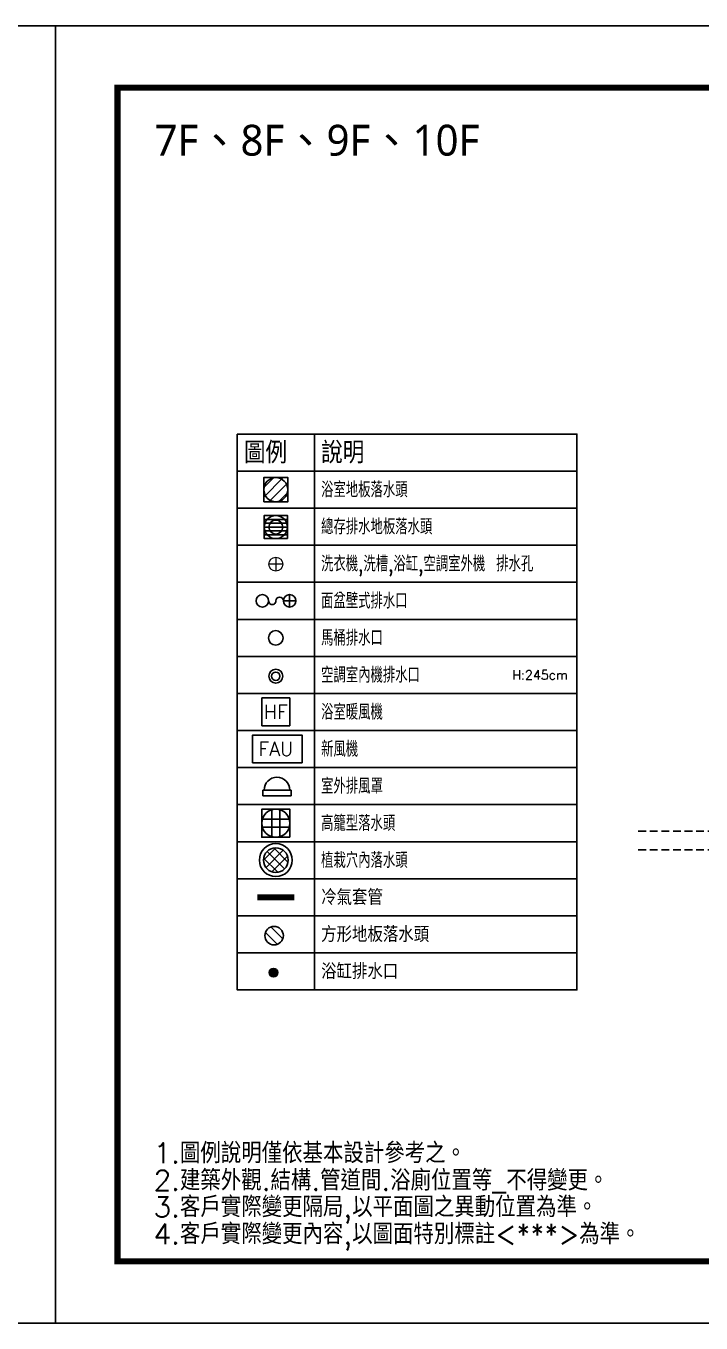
# Model space of a CAD drawing. Extents: x 489590 to 931630, y 16852 to 52972.
# Drawn here: x 507361 to 508454, y 50872 to 52972 of the extents above; entities that cross this region are included whole.
import ezdxf
from ezdxf.enums import TextEntityAlignment as Align

# ---------------------------------------------------------------- set-up
doc = ezdxf.new("R2010")
doc.units = 0
doc.header["$LTSCALE"] = 50
doc.linetypes.add('1', pattern=[0.375, 0.25, -0.125])
doc.linetypes.add('CENTER2', pattern=[1.125, 0.75, -0.125, 0.125, -0.125])
for name, color, linetype in [('08', 8, 'Continuous'), ('3-2-ACP', 3, 'Continuous'), ('3-2-空調冷媒管', 4, 'CENTER2'), ('BEAM', 6, 'Continuous'), ('DIM', 6, 'Continuous'), ('FP', 2, 'Continuous'), ('RP', 141, 'Continuous'), ('text', 4, 'Continuous'), ('TX', 4, 'Continuous'), ('WP', 6, 'Continuous'), ('排水-污水器具', 7, 'Continuous'), ('污水管', 5, 'Continuous'), ('生活排水', 6, 'Continuous'), ('雨水XFD50', 7, 'Continuous')]:
    doc.layers.add(name, color=color, linetype=linetype)
doc.layers.add('SWP', color=30, linetype='Continuous', lineweight=0)
doc.styles.add('CHINA', font='SIMPLEX.shx', dxfattribs={"bigfont": 'CHINESET.shx'})
doc.styles.add('SINGLE', font='SIMPLEX.shx', dxfattribs={"width": 0.8, "bigfont": 'chineset.shx'})
doc.styles.get("Standard").update_dxf_attribs({"font": 'txt.shx', "bigfont": 'chineset.shx'})
doc.styles.add('微軟正黑體', font='MSJH_0.TTF')

# ---------------------------------------------------------------- blocks, each defined once
blk = doc.blocks.new('A$C6F4479EE')
at = {"layer": '08'}
blk.add_lwpolyline([(0, 2100), (0, 0), (2970, 0), (2970, 2100)], close=True, dxfattribs=at)
at = {"layer": '08', "color": 8, "true_color": 0x737373, "const_width": 10}
blk.add_lwpolyline([(2535.7, 2000), (100, 2000), (100, 100), (2870, 100), (2870, 1814.8)], dxfattribs=at)
blk = doc.blocks.new('A$C057A232C')
at = {"layer": 'text', "style": 'CHINA'}
for s, p in [('1.圖例說明僅依基本設計參考之。', (1555.8, 333.1)), ('2.建築外觀.結構.管道間.浴廁位置等_不得變更。', (1555.8, 288.9)), ('3.客戶實際變更隔局,以平面圖之異動位置為準。', (1555.8, 245.8)), ('4.客戶實際變更內容,以圖面特別標註<***>為準。', (1555.8, 202))]:
    blk.add_text(s, height=33.075, dxfattribs=at).set_placement(p)
blk = doc.blocks.new('防臭型地板落水頭')
at = {"linetype": 'Continuous'}
for p, q in [((-12.5, 7.8), (7.8, -12.5)), ((-7.1, 12.5), (12.5, -7.1)), ((2.9, 12.5), (12.5, 2.9)), ((-12.5, -2.2), (-2.2, -12.5))]:
    blk.add_line(p, q, dxfattribs=at)
blk.add_lwpolyline([(-12.5, 12.5), (12.5, 12.5), (12.5, -12.5), (-12.5, -12.5)], close=True)
blk.add_circle((0, 0), 12.5)
blk = doc.blocks.new('洗衣機浴缸排水孔')
at = {"linetype": 'Continuous'}
for p, q in [((-7.5, 0), (7.5, 0)), ((0, 7.5), (0, -7.5))]:
    blk.add_line(p, q, dxfattribs=at)
blk.add_circle((0, 0), 7.5, dxfattribs=at)
blk = doc.blocks.new('1')
at = {"layer": 'WP'}
for p, q in [((-34518.5, -61617.1), (-34518.5, -61635.1)), ((-34509.5, -61626.1), (-34527.5, -61626.1))]:
    blk.add_line(p, q, dxfattribs=at)
for centre in [(-34518.5, -61626.1), (-34518.5, -61665.3)]:
    blk.add_circle(centre, 9.01, dxfattribs=at)
for centre, radius, start, end in [((-34518.5, -61640.5), 5.41, 270, 90), ((-34518.7, -61651.1), 5.18, 87.3959, 272.6041)]:
    blk.add_arc(centre, radius, start, end, dxfattribs=at)
blk = doc.blocks.new('總存排水')
for p, q in [((-12.5, 8.3), (12.5, 8.3)), ((-12.5, 4.2), (12.5, 4.2)), ((-12.5, 0), (12.5, 0)), ((-12.5, -4.2), (12.5, -4.2)), ((-12.5, -8.3), (12.5, -8.3))]:
    blk.add_line(p, q)
blk.add_lwpolyline([(-12.5, -12.5), (12.5, -12.5), (12.5, 12.5), (-12.5, 12.5)], close=True)
for radius in [12.5, 7.5]:
    blk.add_circle((0, 0), radius)
blk = doc.blocks.new('冷氣機排水口')
at = {"linetype": 'Continuous'}
for radius in [7.5, 4.5]:
    blk.add_circle((0, 0), radius, dxfattribs=at)
blk = doc.blocks.new('雨水高籠型地板落水頭')
for p, q in [((-4.9, 16.8), (-4.9, -16.8)), ((4.9, 16.8), (4.9, -16.8)), ((-16.8, 4.9), (16.8, 4.9)), ((-16.8, -4.9), (16.8, -4.9))]:
    blk.add_line(p, q)
blk.add_lwpolyline([(-17.5, -17.5), (17.5, -17.5), (17.5, 17.5), (-17.5, 17.5)], close=True)
at = {"linetype": 'Continuous'}
blk.add_circle((0, 0), 17.5, dxfattribs=at)
blk = doc.blocks.new('多功能浴室暖風機')
at = {"layer": 'FP'}
blk.add_lwpolyline([(-15, -15), (15, -15), (15, 15), (-15, 15)], close=True, dxfattribs=at)
at = {"layer": 'FP', "width": 1}
blk.add_text('HF', height=15, dxfattribs=at).set_placement((0, 0), align=Align.MIDDLE_CENTER)
blk = doc.blocks.new('RD')
at = {"linetype": 'Continuous'}
for p, q in [((-0.1, 15), (-15, 0.1)), ((-14.8, 2.4), (2.4, -14.8)), ((9.1, 11.9), (-11.9, -9.1)), ((-10.6, 10.6), (10.6, -10.6)), ((14.3, 4.7), (-4.7, -14.3)), ((-2.5, 14.8), (14.8, -2.5))]:
    blk.add_line(p, q, dxfattribs=at)
blk.add_circle((0, 0), 20)
blk.add_circle((0, 0), 15, dxfattribs=at)
blk = doc.blocks.new('排風罩')
for p, q in [((-5, 0), (5, 0)), ((-5, -2), (-5, 0)), ((5, -2), (5, 0)), ((-5, -2), (5, -2))]:
    blk.add_line(p, q)
blk.add_arc((0, -2), 4.5, 180, 0)
blk = doc.blocks.new('A$C58B6010B')
at = {"layer": '3-2-空調冷媒管', "ltscale": 2, "const_width": 10}
blk.add_lwpolyline([(326.4, 689.3), (386.5, 689.3)], dxfattribs=at)
at = {"layer": 'DIM'}
for points in [[(293.9, 1439.3), (418.9, 1439.3), (418.9, 1379.3), (293.9, 1379.3)], [(418.9, 1439.3), (843.9, 1439.3), (843.9, 1379.3), (418.9, 1379.3)], [(293.9, 1379.3), (418.9, 1379.3), (418.9, 1319.3), (293.9, 1319.3)], [(418.9, 1379.3), (843.9, 1379.3), (843.9, 1319.3), (418.9, 1319.3)], [(293.9, 1319.3), (418.9, 1319.3), (418.9, 1259.3), (293.9, 1259.3)], [(418.9, 1319.3), (843.9, 1319.3), (843.9, 1259.3), (418.9, 1259.3)], [(293.9, 1259.3), (418.9, 1259.3), (418.9, 1199.3), (293.9, 1199.3)], [(418.9, 1259.3), (843.9, 1259.3), (843.9, 1199.3), (418.9, 1199.3)], [(293.9, 1199.3), (418.9, 1199.3), (418.9, 1139.3), (293.9, 1139.3)], [(418.9, 1199.3), (843.9, 1199.3), (843.9, 1139.3), (418.9, 1139.3)], [(293.9, 1139.3), (418.9, 1139.3), (418.9, 1079.3), (293.9, 1079.3)], [(418.9, 1139.3), (843.9, 1139.3), (843.9, 1079.3), (418.9, 1079.3)], [(293.9, 1079.3), (418.9, 1079.3), (418.9, 1019.3), (293.9, 1019.3)], [(418.9, 1079.3), (843.9, 1079.3), (843.9, 1019.3), (418.9, 1019.3)], [(293.9, 1019.3), (418.9, 1019.3), (418.9, 959.3), (293.9, 959.3)], [(418.9, 1019.3), (843.9, 1019.3), (843.9, 959.3), (418.9, 959.3)], [(293.9, 959.3), (418.9, 959.3), (418.9, 899.3), (293.9, 899.3)], [(418.9, 959.3), (843.9, 959.3), (843.9, 899.3), (418.9, 899.3)], [(293.9, 899.3), (418.9, 899.3), (418.9, 839.3), (293.9, 839.3)], [(418.9, 899.3), (843.9, 899.3), (843.9, 839.3), (418.9, 839.3)], [(293.9, 839.3), (418.9, 839.3), (418.9, 779.3), (293.9, 779.3)], [(418.9, 839.3), (843.9, 839.3), (843.9, 779.3), (418.9, 779.3)], [(293.9, 779.3), (418.9, 779.3), (418.9, 719.3), (293.9, 719.3)], [(418.9, 779.3), (843.9, 779.3), (843.9, 719.3), (418.9, 719.3)], [(293.9, 719.3), (418.9, 719.3), (418.9, 659.3), (293.9, 659.3)], [(418.9, 719.3), (843.9, 719.3), (843.9, 659.3), (418.9, 659.3)], [(293.9, 659.3), (418.9, 659.3), (418.9, 599.3), (293.9, 599.3)], [(418.9, 659.3), (843.9, 659.3), (843.9, 599.3), (418.9, 599.3)], [(293.9, 599.3), (418.9, 599.3), (418.9, 539.3), (293.9, 539.3)], [(418.9, 599.3), (843.9, 599.3), (843.9, 539.3), (418.9, 539.3)]]:
    blk.add_lwpolyline(points, close=True, dxfattribs=at)
at = {"layer": 'FP'}
blk.add_lwpolyline([(318.9, 907), (398.9, 907), (398.9, 952), (318.9, 952)], close=True, dxfattribs=at)
at = {"layer": '排水-污水器具', "color": 7}
blk.add_circle((356.4, 1109.3), 11.8, dxfattribs=at)
at = {"layer": '3-2-ACP', "xscale": 1.500000000000002, "yscale": 1.500000000000002, "zscale": 1.500000000000002, "rotation": 90}
blk.add_blockref('冷氣機排水口', (356.4, 1047.2), dxfattribs=at)
at = {"layer": 'FP', "xscale": 1.5, "yscale": 1.5, "zscale": 1.5}
blk.add_blockref('多功能浴室暖風機', (356.4, 989.5), dxfattribs=at)
at = {"layer": 'FP', "xscale": 4.630162933310317, "yscale": 4.630162933310317, "zscale": 4.630162933310317, "rotation": 180}
blk.add_blockref('排風罩', (358.3, 853.5), dxfattribs=at)
at = {"layer": 'RP'}
for name, p, xscale, yscale, zscale in [('雨水高籠型地板落水頭', (356.4, 809.2), -1.3, 1.3, 1.3), ('RD', (356.4, 749.5), 1.332236842105263, 1.332236842105263, 1.332236842105263)]:
    blk.add_blockref(name, p, dxfattribs=dict(at, xscale=xscale, yscale=yscale, zscale=zscale))
at = {"layer": 'SWP', "xscale": 1.5, "yscale": 1.5, "zscale": 1.5, "rotation": 270}
blk.add_blockref('洗衣機浴缸排水孔', (356.4, 1228.7), dxfattribs=at)
at = {"layer": 'WP'}
for name, p, xscale, yscale, zscale, rotation in [('防臭型地板落水頭', (356.4, 1349.2), -1.56, 1.56, 1.56, 180), ('1', (69708.1, 40002.6), -1.125, 1.125, 1.125, 270)]:
    blk.add_blockref(name, p, dxfattribs=dict(at, xscale=xscale, yscale=yscale, zscale=zscale, rotation=rotation))
at = {"layer": '生活排水', "xscale": -1.5, "yscale": 1.5, "zscale": 1.5}
blk.add_blockref('總存排水', (356.4, 1288.7), dxfattribs=at)
at = {"layer": 'FP', "width": 1}
blk.add_text('FAU', height=22.5, dxfattribs=at).set_placement((356.4, 929.5), align=Align.MIDDLE_CENTER)
at = {"layer": 'TX', "style": 'SINGLE'}
for s, p in [('圖例', (304.7, 1409.3)), ('說明', (429.7, 1409.3))]:
    blk.add_text(s, height=35, dxfattribs=at).set_placement(p, align=Align.MIDDLE_LEFT)
at = {"layer": 'TX', "width": 0.8}
for s, p in [('浴室地板落水頭', (429.7, 1349.3)), ('總存排水地板落水頭', (429.7, 1289.3)), ('洗衣機,洗槽,浴缸,空調室外機 排水孔', (429.7, 1229.3)), ('面盆壁式排水口', (429.7, 1169.3)), ('馬桶排水口', (429.7, 1109.3)), ('空調室內機排水口', (429.7, 1049.3)), ('浴室暖風機', (429.7, 989.3)), ('新風機', (429.7, 929.3)), ('室外排風罩', (429.7, 869.3)), ('高籠型落水頭', (429.7, 809.3)), ('植栽穴內落水頭', (429.7, 749.3))]:
    blk.add_text(s, height=25, dxfattribs=at).set_placement(p, align=Align.MIDDLE_LEFT)
at = {"layer": 'TX'}
for s, height, p in [('H:245cm', 15, (739.1, 1049.3)), ('冷氣套管', 25, (429.7, 689.3)), ('方形地板落水頭', 25, (429.7, 629.3)), ('浴缸排水口', 25, (429.7, 569.3))]:
    blk.add_text(s, height=height, dxfattribs=at).set_placement(p, align=Align.MIDDLE_LEFT)

msp = doc.modelspace()

# ---------------------------------------------------------------- linework, layer by layer
at = {"layer": 'BEAM', "linetype": '1'}
for p, q in [((508684.1, 51668.3, -120959), (508346.6, 51668.3, -120959)), ((508684.1, 51638.3, -120959), (508346.6, 51638.3, -120959))]:
    msp.add_line(p, q, dxfattribs=at)
at = {"layer": '污水管', "color": 7, "lineweight": -3}
for p, q in [((507755.4, 51438.5, -120959), (507763.1, 51446.3, -120959)), ((507755.4, 51438.7, -120959), (507762.9, 51446.3, -120959)), ((507755.4, 51439, -120959), (507762.7, 51446.3, -120959)), ((507755.4, 51439.2, -120959), (507762.5, 51446.3, -120959)), ((507755.4, 51439.4, -120959), (507762.3, 51446.3, -120959)), ((507755.4, 51439.6, -120959), (507762, 51446.3, -120959)), ((507755.4, 51439.9, -120959), (507761.8, 51446.3, -120959)), ((507755.4, 51440.1, -120959), (507761.5, 51446.3, -120959)), ((507755.4, 51438.3, -120959), (507763.3, 51446.2, -120959)), ((507755.4, 51440.4, -120959), (507761.3, 51446.2, -120959)), ((507755.5, 51437.9, -120959), (507763.7, 51446.2, -120959)), ((507755.5, 51438.1, -120959), (507763.5, 51446.2, -120959)), ((507755.5, 51440.7, -120959), (507761, 51446.2, -120959)), ((507755.5, 51441, -120959), (507760.7, 51446.1, -120959)), ((507755.6, 51437.6, -120959), (507764.1, 51446.1, -120959)), ((507755.6, 51437.8, -120959), (507763.9, 51446.1, -120959)), ((507755.6, 51437.4, -120959), (507764.3, 51446, -120959)), ((507755.6, 51441.3, -120959), (507760.4, 51446, -120959)), ((507755.7, 51437.2, -120959), (507764.5, 51446, -120959)), ((507755.7, 51441.6, -120959), (507760.1, 51445.9, -120959)), ((507755.8, 51437, -120959), (507764.6, 51445.9, -120959)), ((507755.8, 51436.9, -120959), (507764.8, 51445.8, -120959)), ((507755.9, 51436.7, -120959), (507765, 51445.8, -120959)), ((507755.9, 51442, -120959), (507759.7, 51445.8, -120959)), ((507756, 51436.6, -120959), (507765.1, 51445.7, -120959)), ((507756, 51436.4, -120959), (507765.3, 51445.6, -120959)), ((507756.1, 51436.2, -120959), (507765.4, 51445.6, -120959)), ((507756.1, 51442.4, -120959), (507759.3, 51445.6, -120959)), ((507756.2, 51436.1, -120959), (507765.6, 51445.5, -120959)), ((507756.3, 51435.9, -120959), (507765.7, 51445.4, -120959)), ((507756.3, 51442.9, -120959), (507758.8, 51445.4, -120959)), ((507756.4, 51435.8, -120959), (507765.9, 51445.3, -120959)), ((507756.4, 51435.7, -120959), (507766, 51445.2, -120959)), ((507756.5, 51435.5, -120959), (507766.2, 51445.1, -120959)), ((507756.6, 51435.4, -120959), (507766.3, 51445, -120959)), ((507756.7, 51435.2, -120959), (507766.4, 51444.9, -120959)), ((507756.8, 51443.6, -120959), (507758.1, 51444.9, -120959)), ((507756.8, 51435.1, -120959), (507766.6, 51444.8, -120959)), ((507756.9, 51435, -120959), (507766.7, 51444.7, -120959)), ((507757, 51434.9, -120959), (507766.8, 51444.6, -120959)), ((507757.1, 51434.7, -120959), (507766.9, 51444.5, -120959)), ((507757.2, 51434.6, -120959), (507767, 51444.4, -120959)), ((507757.4, 51434.5, -120959), (507767.2, 51444.3, -120959)), ((507757.5, 51434.4, -120959), (507767.3, 51444.2, -120959)), ((507757.6, 51434.3, -120959), (507767.4, 51444.1, -120959)), ((507757.7, 51434.2, -120959), (507767.5, 51444, -120959)), ((507757.8, 51434.1, -120959), (507767.6, 51443.8, -120959)), ((507758, 51434, -120959), (507767.7, 51443.7, -120959)), ((507758.1, 51433.9, -120959), (507767.8, 51443.6, -120959)), ((507758.2, 51433.8, -120959), (507767.9, 51443.4, -120959)), ((507758.4, 51433.7, -120959), (507768, 51443.3, -120959)), ((507758.5, 51433.6, -120959), (507768.1, 51443.2, -120959)), ((507758.6, 51433.5, -120959), (507768.2, 51443, -120959)), ((507758.8, 51433.4, -120959), (507768.3, 51442.9, -120959)), ((507758.9, 51433.3, -120959), (507768.4, 51442.7, -120959)), ((507759.1, 51433.2, -120959), (507768.4, 51442.6, -120959)), ((507759.2, 51433.2, -120959), (507768.5, 51442.4, -120959)), ((507759.4, 51433.1, -120959), (507768.6, 51442.3, -120959)), ((507759.5, 51433, -120959), (507768.7, 51442.1, -120959)), ((507759.7, 51432.9, -120959), (507768.7, 51442, -120959)), ((507759.9, 51432.9, -120959), (507768.8, 51441.8, -120959)), ((507760, 51432.8, -120959), (507768.9, 51441.6, -120959)), ((507760.2, 51432.8, -120959), (507768.9, 51441.5, -120959)), ((507760.4, 51432.7, -120959), (507769, 51441.3, -120959)), ((507760.6, 51432.7, -120959), (507769, 51441.1, -120959)), ((507760.8, 51432.6, -120959), (507769.1, 51440.9, -120959)), ((507760.9, 51432.6, -120959), (507769.1, 51440.7, -120959)), ((507761.1, 51432.5, -120959), (507769.1, 51440.5, -120959)), ((507761.3, 51432.5, -120959), (507769.2, 51440.3, -120959)), ((507761.5, 51432.5, -120959), (507769.2, 51440.1, -120959)), ((507761.7, 51432.5, -120959), (507769.2, 51439.9, -120959)), ((507762, 51432.4, -120959), (507769.2, 51439.7, -120959)), ((507762.2, 51432.4, -120959), (507769.2, 51439.5, -120959)), ((507762.4, 51432.4, -120959), (507769.2, 51439.3, -120959)), ((507762.7, 51432.4, -120959), (507769.2, 51439, -120959)), ((507762.9, 51432.5, -120959), (507769.2, 51438.8, -120959)), ((507763.2, 51432.5, -120959), (507769.2, 51438.5, -120959)), ((507763.4, 51432.5, -120959), (507769.1, 51438.2, -120959)), ((507763.7, 51432.6, -120959), (507769.1, 51438, -120959)), ((507764, 51432.7, -120959), (507769, 51437.7, -120959)), ((507764.3, 51432.7, -120959), (507768.9, 51437.3, -120959)), ((507764.7, 51432.9, -120959), (507768.8, 51437, -120959)), ((507765.1, 51433, -120959), (507768.7, 51436.6, -120959)), ((507765.5, 51433.2, -120959), (507768.4, 51436.2, -120959)), ((507766, 51433.5, -120959), (507768.1, 51435.6, -120959))]:
    msp.add_line(p, q, dxfattribs=at)
msp.add_circle((507762.3, 51439.4, -120959), 6.94, dxfattribs=at)
at = {"layer": '雨水XFD50'}
for p, q in [((507777.3, 51494.1, -120959), (507758.1, 51513.4, -120959)), ((507768.4, 51485.3, -120959), (507749.2, 51504.5, -120959))]:
    msp.add_line(p, q, dxfattribs=at)
msp.add_circle((507763.2, 51499.3, -120959), 15, dxfattribs=at)

# ---------------------------------------------------------------- block references
at = {"layer": '08'}
for p in [(504439.6, 50872.1, -120959), (507409.6, 50872.1, -120959)]:
    msp.add_blockref('A$C6F4479EE', p, dxfattribs=at)
at = {"layer": 'DIM'}
msp.add_blockref('A$C58B6010B', (507409.6, 50872.1, -120959), dxfattribs=at)
at = {"layer": 'text'}
msp.add_blockref('A$C057A232C', (506012.5, 50797.8, -120959), dxfattribs=at)

# ---------------------------------------------------------------- texts
at = {"layer": 'TX', "style": '微軟正黑體'}
msp.add_text('7F、8F、9F、10F', height=50, dxfattribs=at).set_placement((507569.6, 52812.1, -120959), align=Align.TOP_LEFT)

doc.saveas('drawing.dxf')
